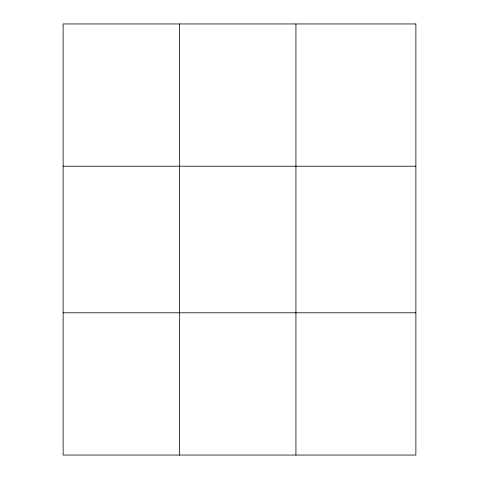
<?xml version="1.0" encoding="UTF-8"?>
<svg xmlns="http://www.w3.org/2000/svg" width="479" height="479" viewBox="0 0 479 479"><rect width="100%" height="100%" fill="white"/><g stroke="black" fill="none" stroke-linecap="round" stroke-linejoin="round"><path stroke-width="0.72" d="M179.529 455.05L179.529 23.95M295.938 455.05L295.938 23.95M63.126 166.213L415.874 166.213M63.126 312.787L415.874 312.787M415.874 23.95L415.874 455.05L63.126 455.05L63.126 23.95L415.874 23.95"/></g></svg>
